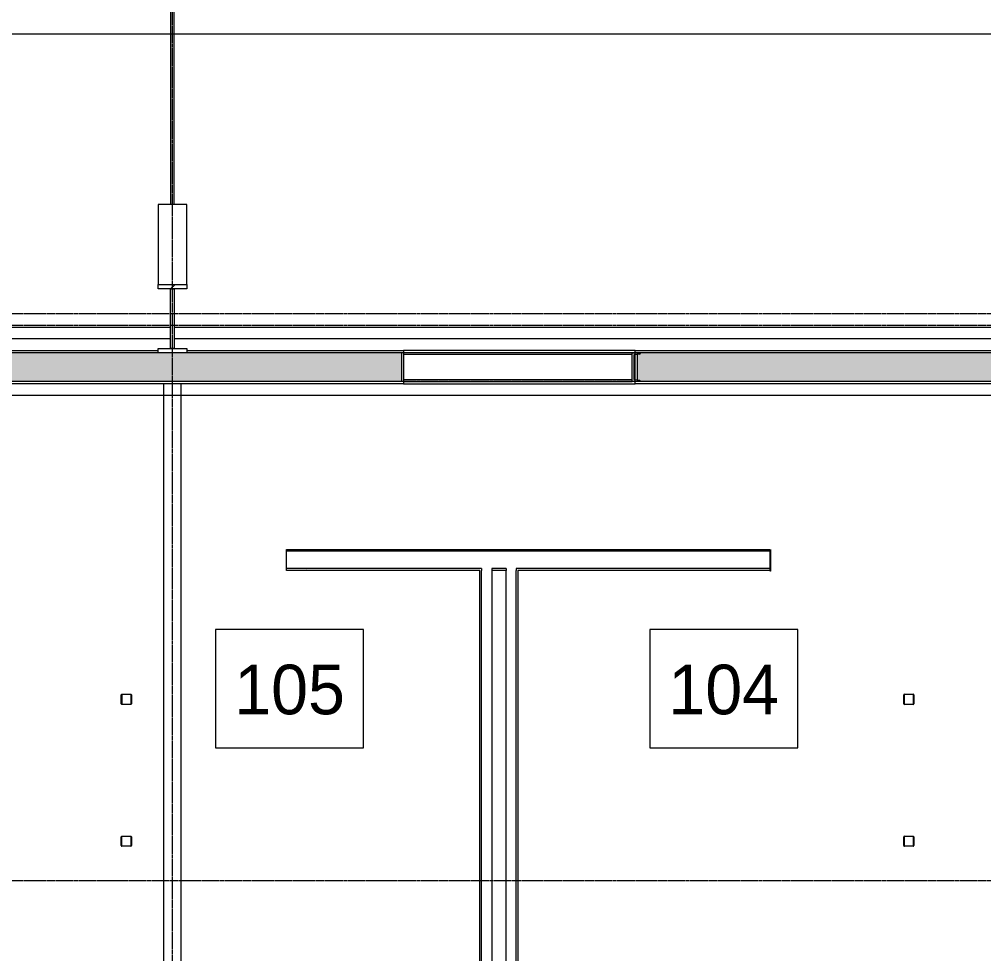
# Model space of a CAD drawing. Header units: inches. Extents: x 21035 to 27089, y -23277 to -20247.
# Drawn here: x 25348.7 to 25683.9, y -22568.4 to -22243.6 of the extents above; entities that cross this region are included whole.
import ezdxf

# ---------------------------------------------------------------- set-up
doc = ezdxf.new("R2010")
doc.units = ezdxf.units.IN
doc.header["$MEASUREMENT"] = 0
doc.linetypes.add('Grid Line 1_2_', pattern=[0.875, 0.5, -0.125, 0.125, -0.125])
for name, color, linetype, lineweight in [('A-AREA-IDEN', 2, 'Continuous', 9), ('A-WALL', 113, 'Continuous', 13), ('A-WALL-PATT', 111, 'Continuous', 25), ('G-ANNO-SYMB', 111, 'Continuous', 9), ('I-WALL', 2, 'Continuous', 13), ('S-BEAM', 12, 'Continuous', 13), ('S-COLS', 52, 'Continuous', 13), ('S-GRID', 1, 'Continuous', 9)]:
    doc.layers.add(name, color=color, linetype=linetype, lineweight=lineweight)
doc.styles.add('Century Gothic', font='GOTHIC.TTF', dxfattribs={"height": 17.245342})
pattern_1 = [(0, (0, 0), (61.44, 15.36), [2.534, -43.546, 2.534, -43.546, -245.76]), (0, (0, 0), (61.44, 15.36), [-92.16, 2.534, -89.626, 2.534, -43.546, -107.52]), (0, (0, 0), (61.44, 15.36), [-230.4, 2.534, -28.186, 2.534, -74.266]), (120, (23.04, 7.68), (-44.02215, 45.528601), [2.534, -43.546, 2.534, -43.546, -245.76]), (120, (23.04, 7.68), (-44.02215, 45.528601), [-92.16, 2.534, -89.626, 2.534, -43.546, -107.52]), (120, (23.04, 7.68), (-44.02215, 45.528601), [-230.4, 2.534, -28.186, 2.534, -74.266]), (240, (30.72, 38.4), (-17.41785, -60.888601), [2.534, -43.546, 2.534, -43.546, -245.76]), (240, (30.72, 38.4), (-17.41785, -60.888601), [-92.16, 2.534, -89.626, 2.534, -43.546, -107.52]), (240, (30.72, 38.4), (-17.41785, -60.888601), [-230.4, 2.534, -28.186, 2.534, -74.266])]
pattern_2 = [(225, (25401.89, -22360.053), (19.00703, -19.00703), []), (225, (25401.89, -22388.853), (19.00703, -19.00703), [])]

# ---------------------------------------------------------------- blocks, each defined once
blk = doc.blocks.new('HSS-Hollow Structural Section-Column - HSS3-1_2X3-1_2X1_8-V38-RCP - First Floor')
at = {"layer": 'S-COLS', "color": 7}
for p, q in [((-1.75, -1.518), (-1.75, 1.518)), ((-1.634, 1.518), (-1.634, -1.518)), ((-1.518, 1.75), (1.518, 1.75)), ((1.518, 1.634), (-1.518, 1.634)), ((1.634, -1.518), (1.634, 1.518)), ((1.75, 1.518), (1.75, -1.518)), ((-1.518, -1.634), (1.518, -1.634)), ((1.518, -1.75), (-1.518, -1.75))]:
    blk.add_line(p, q, dxfattribs=at)
for centre, radius, start, end in [((-1.518, 1.518), 0.232, 90, 180), ((-1.518, 1.518), 0.116, 90, 180), ((1.518, 1.518), 0.232, 360, 90), ((1.518, 1.518), 0.116, 360, 90), ((-1.518, -1.518), 0.232, 180, 270), ((-1.518, -1.518), 0.116, 180, 270), ((1.518, -1.518), 0.232, 270, 0), ((1.518, -1.518), 0.116, 270, 360)]:
    blk.add_arc(centre, radius, start, end, dxfattribs=at)
blk = doc.blocks.new('HSS-Hollow Structural Section-Column - HSS3-1_2X3-1_2X1_8-V39-RCP - First Floor')
at = {"layer": 'S-COLS', "lineweight": 9}
h = blk.add_hatch(dxfattribs=at)
h.set_pattern_fill('FP_36', color=8, style=0, pattern_type=2)
h.set_pattern_definition([(45, (-25657.89, 22479.99), (-19.00703, 19.00703), []), (45, (-25657.89, 22508.79), (-19.00703, 19.00703), [])])
h.paths.add_polyline_path([(-1.52, -1.75), (1.52, -1.75), (1.52, -1.63), (-1.52, -1.63)], flags=0)
h.paths.add_polyline_path([(-1.75, -1.52), (-1.63, -1.52), (-1.63, 1.52), (-1.75, 1.52)], flags=0)
h.paths.add_polyline_path([(1.63, -1.52), (1.75, -1.52), (1.75, 1.52), (1.63, 1.52)], flags=0)
h.paths.add_polyline_path([(-1.52, 1.63), (1.52, 1.63), (1.52, 1.75), (-1.52, 1.75)], flags=0)
at = {"layer": 'S-COLS', "color": 7}
for p, q in [((-1.75, -1.52), (-1.75, 1.52)), ((-1.63, 1.52), (-1.63, -1.52)), ((-1.52, 1.75), (1.52, 1.75)), ((1.52, 1.63), (-1.52, 1.63)), ((1.63, -1.52), (1.63, 1.52)), ((1.75, 1.52), (1.75, -1.52)), ((-1.52, -1.63), (1.52, -1.63)), ((1.52, -1.75), (-1.52, -1.75))]:
    blk.add_line(p, q, dxfattribs=at)
for centre, radius, start, end in [((-1.52, 1.52), 0.232, 90, 180), ((-1.52, 1.52), 0.116, 90, 180), ((1.52, 1.52), 0.232, 360, 90), ((1.52, 1.52), 0.116, 360, 90), ((-1.52, -1.52), 0.232, 180, 270), ((-1.52, -1.52), 0.116, 180, 270), ((1.52, -1.52), 0.232, 270, 0), ((1.52, -1.52), 0.116, 270, 360)]:
    blk.add_arc(centre, radius, start, end, dxfattribs=at)
blk = doc.blocks.new('HSS-Hollow Structural Section-Column - HSS3-1_2X3-1_2X1_8-V40-RCP - First Floor')
at = {"layer": 'S-COLS', "color": 7}
for p, q in [((-1.75, -1.518), (-1.75, 1.518)), ((-1.634, 1.518), (-1.634, -1.518)), ((-1.518, 1.75), (1.518, 1.75)), ((1.518, 1.634), (-1.518, 1.634)), ((1.634, -1.518), (1.634, 1.518)), ((1.75, 1.518), (1.75, -1.518)), ((-1.518, -1.634), (1.518, -1.634)), ((1.518, -1.75), (-1.518, -1.75))]:
    blk.add_line(p, q, dxfattribs=at)
for centre, radius, start, end in [((-1.518, 1.518), 0.232, 90, 180), ((-1.518, 1.518), 0.116, 90, 180), ((1.518, 1.518), 0.232, 360, 90), ((1.518, 1.518), 0.116, 360, 90), ((-1.518, -1.518), 0.232, 180, 270), ((-1.518, -1.518), 0.116, 180, 270), ((1.518, -1.518), 0.232, 270, 0), ((1.518, -1.518), 0.116, 270, 360)]:
    blk.add_arc(centre, radius, start, end, dxfattribs=at)
blk = doc.blocks.new('HSS-Hollow Structural Section-Column - HSS3-1_2X3-1_2X1_8-V41-RCP - First Floor')
at = {"layer": 'S-COLS', "lineweight": 9}
h = blk.add_hatch(dxfattribs=at)
h.set_pattern_fill('FP_37', color=8, style=0, pattern_type=2)
h.set_pattern_definition([(45, (-25385.89, 22479.99), (-19.00703, 19.00703), []), (45, (-25385.89, 22508.79), (-19.00703, 19.00703), [])])
h.paths.add_polyline_path([(-1.52, -1.75), (1.52, -1.75), (1.52, -1.63), (-1.52, -1.63)], flags=0)
h.paths.add_polyline_path([(1.75, -1.52), (1.75, 1.52), (1.63, 1.52), (1.63, -1.52)], flags=0)
h.paths.add_polyline_path([(-1.75, -1.52), (-1.63, -1.52), (-1.63, 1.52), (-1.75, 1.52)], flags=0)
h.paths.add_polyline_path([(1.52, 1.63), (1.52, 1.75), (-1.52, 1.75), (-1.52, 1.63)], flags=0)
at = {"layer": 'S-COLS', "color": 7}
for p, q in [((-1.75, -1.52), (-1.75, 1.52)), ((-1.63, 1.52), (-1.63, -1.52)), ((-1.52, 1.75), (1.52, 1.75)), ((1.52, 1.63), (-1.52, 1.63)), ((1.63, -1.52), (1.63, 1.52)), ((1.75, 1.52), (1.75, -1.52)), ((-1.52, -1.63), (1.52, -1.63)), ((1.52, -1.75), (-1.52, -1.75))]:
    blk.add_line(p, q, dxfattribs=at)
for centre, radius, start, end in [((-1.52, 1.52), 0.232, 90, 180), ((-1.52, 1.52), 0.116, 90, 180), ((1.52, 1.52), 0.232, 360, 90), ((1.52, 1.52), 0.116, 360, 90), ((-1.52, -1.52), 0.232, 180, 270), ((-1.52, -1.52), 0.116, 180, 270), ((1.52, -1.52), 0.232, 270, 0), ((1.52, -1.52), 0.116, 270, 360)]:
    blk.add_arc(centre, radius, start, end, dxfattribs=at)
blk = doc.blocks.new('Locker Rooms and Restrooms_rvt-1-RCP - First Floor')
at = {"layer": 'A-WALL-PATT', "lineweight": 9}
h = blk.add_hatch(dxfattribs=at)
h.set_pattern_fill('FP_10', color=8, style=0, pattern_type=2)
h.set_pattern_definition(pattern_1)
h.paths.add_polyline_path([(25441.52, -22428.55), (25609.52, -22428.55), (25609.52, -22427.93), (25441.52, -22427.93)], flags=0)
h = blk.add_hatch(dxfattribs=at)
h.set_pattern_fill('FP_10', color=8, style=0, pattern_type=2)
h.set_pattern_definition(pattern_1)
h.paths.add_polyline_path([(25522.02, -22435.18), (25609.52, -22435.18), (25609.52, -22434.55), (25521.39, -22434.55), (25521.39, -22435.18), (25521.66, -22435.18)], flags=0)
h.paths.add_polyline_path([(25441.52, -22435.18), (25509.39, -22435.18), (25509.39, -22434.55), (25441.52, -22434.55)], flags=0)
h.paths.add_polyline_path([(25512.89, -22435.18), (25517.89, -22435.18), (25517.89, -22434.55), (25512.89, -22434.55)], flags=0)
at = {"layer": 'A-WALL', "color": 7}
for p, q in [((25441.52, -22428.55), (25441.52, -22427.93)), ((25609.52, -22427.93), (25609.52, -22428.55)), ((25609.52, -22428.55), (25441.52, -22428.55)), ((25441.52, -22434.55), (25441.52, -22428.55)), ((25609.52, -22428.55), (25609.52, -22434.55)), ((25441.52, -22435.18), (25441.52, -22434.55)), ((25509.39, -22434.55), (25441.52, -22434.55)), ((25509.39, -22434.55), (25509.39, -22435.18)), ((25512.89, -22434.55), (25512.89, -22435.18)), ((25517.89, -22434.55), (25512.89, -22434.55)), ((25517.89, -22434.55), (25517.89, -22435.18)), ((25521.39, -22434.55), (25521.39, -22435.18)), ((25609.52, -22434.55), (25521.39, -22434.55)), ((25609.52, -22434.55), (25609.52, -22435.18)), ((25509.39, -22693.68), (25509.39, -22435.18)), ((25521.39, -22693.68), (25521.39, -22435.18))]:
    blk.add_line(p, q, dxfattribs=at)
at = {"layer": 'I-WALL', "color": 7}
for p, q in [((25441.52, -22427.93), (25609.52, -22427.93)), ((25609.77, -22427.93), (25609.77, -22435.43)), ((25508.77, -22435.18), (25441.52, -22435.18)), ((25508.77, -22693.68), (25508.77, -22435.18)), ((25512.89, -22435.18), (25512.89, -22693.68)), ((25517.89, -22435.18), (25512.89, -22435.18)), ((25517.89, -22693.68), (25517.89, -22435.18)), ((25522.02, -22435.18), (25522.02, -22693.68)), ((25609.52, -22435.18), (25522.02, -22435.18)), ((25609.77, -22435.43), (25609.52, -22435.43))]:
    blk.add_line(p, q, dxfattribs=at)
at = {"color": 250, "lineweight": 9}
for name, p in [('HSS-Hollow Structural Section-Column - HSS3-1_2X3-1_2X1_8-V41-RCP - First Floor', (25385.89, -22479.99)), ('HSS-Hollow Structural Section-Column - HSS3-1_2X3-1_2X1_8-V39-RCP - First Floor', (25657.89, -22479.99)), ('HSS-Hollow Structural Section-Column - HSS3-1_2X3-1_2X1_8-V40-RCP - First Floor', (25385.89, -22529.31)), ('HSS-Hollow Structural Section-Column - HSS3-1_2X3-1_2X1_8-V38-RCP - First Floor', (25657.89, -22529.31))]:
    blk.add_blockref(name, p, dxfattribs=at)
blk = doc.blocks.new('W-Wide Flange - 1_-3_ deep-1401279-RCP - First Floor')
at = {"layer": 'S-BEAM', "color": 8, "lineweight": 9}
for p, q in [((23082.89, -22777.93), (23082.89, -22370.3)), ((23088.89, -22777.93), (23088.89, -22370.3)), ((23082.89, -22777.99), (23082.89, -22777.93)), ((23082.89, -22777.93), (23088.89, -22777.93)), ((23084.63, -22777.99), (23082.89, -22777.99)), ((23082.89, -22778.5), (23082.89, -22777.99)), ((23082.89, -22778.55), (23082.89, -22778.5)), ((23082.89, -22778.5), (23084.63, -22778.5)), ((23085.52, -22778.46), (23085.52, -22778.02)), ((23086.27, -22778.02), (23086.27, -22778.46)), ((23088.89, -22777.99), (23087.16, -22777.99)), ((23087.16, -22778.5), (23088.89, -22778.5)), ((23088.89, -22777.93), (23088.89, -22777.99)), ((23088.89, -22778.5), (23088.89, -22777.99)), ((23088.89, -22778.5), (23088.89, -22778.55))]:
    blk.add_line(p, q, dxfattribs=at)
for centre, start_param, end_param in [((23084.63, -22778.02), 0, 1.570796), ((23084.63, -22778.46), 4.712389, 6.283185), ((23087.16, -22778.02), 1.570796, 3.141593), ((23087.16, -22778.46), 3.141593, 4.712389)]:
    blk.add_ellipse(centre, major_axis=(0.89, 0), ratio=0.041631, start_param=start_param, end_param=end_param, dxfattribs=at)
blk = doc.blocks.new('Girt_C - 10_D-1260059-RCP - First Floor')
at = {"layer": 'S-BEAM', "color": 8, "lineweight": 9}
for p, q in [((25561.77, -22359.55), (25482.27, -22359.55)), ((25561.77, -22360.13), (25482.27, -22360.13)), ((25561.77, -22360.2), (25482.27, -22360.2)), ((25561.77, -22368.91), (25482.27, -22368.91)), ((25561.77, -22368.98), (25482.27, -22368.98)), ((25482.27, -22369.55), (25561.77, -22369.55))]:
    blk.add_line(p, q, dxfattribs=at)
blk = doc.blocks.new('W-Wide Flange - W12X22-1533120-RCP - First Floor')
at = {"layer": 'S-BEAM', "color": 8, "lineweight": 9}
for p, q in [((25113.02, -22350.59), (25401.27, -22350.59)), ((25402.52, -22350.59), (25690.77, -22350.59)), ((25113.02, -22354.61), (25401.27, -22354.61)), ((25113.02, -22354.63), (25401.27, -22354.63)), ((25402.52, -22354.61), (25690.77, -22354.61)), ((25402.52, -22354.63), (25690.77, -22354.63))]:
    blk.add_line(p, q, dxfattribs=at)
blk = doc.blocks.new('columns and girder2 - one-V25-RCP - First Floor')
at = {"layer": 'S-BEAM', "lineweight": 9}
h = blk.add_hatch(dxfattribs=at)
h.set_pattern_fill('FP_24', color=8, style=0, pattern_type=2)
h.set_pattern_definition(pattern_2)
h.paths.add_polyline_path([(-5, -0.5), (-5, -2), (5, -2), (5, -0.5), (3.06, -0.5)], flags=0)
h.paths.add_polyline_path([(-5, -22.75), (-5, -24.27), (5, -24.27), (5, -22.75)], flags=0)
h.paths.add_polyline_path([(5, -1199.84), (-5, -1199.84), (-5, -1201.35), (5, -1201.35)], flags=0)
h.paths.add_polyline_path([(5, -1224.25), (-5, -1224.25), (-5, -1225.75), (5, -1225.75)], flags=0)
h = blk.add_hatch(dxfattribs=at)
h.set_pattern_fill('FP_24', color=8, style=0, pattern_type=2)
h.set_pattern_definition(pattern_2)
h.paths.add_polyline_path([(0.62, -2), (-0.63, -2), (-0.63, -22.75), (0.62, -22.75), (0.62, -3.98)], flags=0)
h.paths.add_polyline_path([(0.62, -1201.35), (-0.63, -1201.35), (-0.63, -1224.25), (0.62, -1224.25)], flags=0)
at = {"layer": 'S-BEAM', "color": 7}
for p, q in [((-5, -2), (-5, -0.5)), ((-5, -0.5), (5, -0.5)), ((5, -2), (-5, -2)), ((-0.63, -22.75), (-0.63, -2)), ((-0.63, -2), (0.62, -2)), ((0.62, -2), (0.62, -22.75)), ((5, -0.5), (5, -2)), ((-5, -24.27), (-5, -22.75)), ((-5, -22.75), (5, -22.75)), ((0.62, -22.75), (-0.63, -22.75)), ((5, -22.75), (5, -24.27)), ((5, -24.27), (-5, -24.27))]:
    blk.add_line(p, q, dxfattribs=at)
at = {"layer": 'S-BEAM', "color": 8, "lineweight": 9}
for p, q in [((-5, -24.27), (-5, -52.01)), ((5, -52.01), (5, -24.27)), ((-5, -52.01), (5, -52.01)), ((-0.63, -52.01), (-0.63, -217.2)), ((0.62, -217.2), (0.62, -52.01))]:
    blk.add_line(p, q, dxfattribs=at)

msp = doc.modelspace()

# ---------------------------------------------------------------- hatches: boundary and pattern name
at = {"layer": 'A-WALL-PATT', "lineweight": 9}
h = msp.add_hatch(dxfattribs=at)
h.set_pattern_fill('FP_11', color=8, style=0, pattern_type=2)
h.set_pattern_definition([(161.57, (0.96, 0.96), (-7.6802237, -0.0009796), [0, -54.643, 6.067, 0]), (18.43, (-0.96, 0.96), (-7.6802237, 0.0009796), [0, -54.643, 6.067, 0]), (108.43, (0.96, 0.96), (3.8382953, -19.20136532), [18.211, -42.499]), (71.57, (-0.96, 0.96), (3.8382953, 19.20136532), [18.211, -42.499])])
h.paths.add_polyline_path([(25738.76523, -22369.55281), (25738.76523, -22359.55281), (25563.51523, -22359.55281), (25563.51523, -22369.55281), (25732.21588, -22369.55281)], flags=0)
h.paths.add_polyline_path([(25481.51523, -22369.55281), (25481.51523, -22359.55281), (25161.51523, -22359.55281), (25161.51523, -22369.55281), (25469.02025, -22369.55281)], flags=0)
h.paths.add_polyline_path([(25118.01523, -22369.55281), (25118.01523, -22359.55281), (24920.26523, -22359.55281), (24920.26523, -22369.55281), (25100.54638, -22369.55281)], flags=0)
h.paths.add_polyline_path([(24842.14023, -22369.55281), (24842.14023, -22359.55281), (24630.76523, -22359.55281), (24630.76523, -22369.55281), (24837.35075, -22369.55281)], flags=0)
h.paths.add_polyline_path([(22798.64023, -22369.55281), (22798.64023, -22359.55281), (22781.38923, -22359.55281), (22781.38923, -22369.55281), (22784.42488, -22369.55281)], flags=0)

# ---------------------------------------------------------------- linework, layer by layer
at = {"layer": 'A-AREA-IDEN', "flags": 128}
for points in [[(25416.91609, -22455.76375), (25416.91609, -22496.90661), (25468.33609, -22496.90661), (25468.33609, -22455.76375)], [(25567.8468, -22455.76375), (25567.8468, -22496.90661), (25619.2668, -22496.90661), (25619.2668, -22455.76375)]]:
    msp.add_lwpolyline(points, close=True, dxfattribs=at)
at = {"layer": 'A-WALL', "color": 7}
for p, q in [((25396.89023, -22359.55281), (25161.51523, -22359.55281)), ((25481.51523, -22359.55281), (25406.89023, -22359.55281)), ((25481.51523, -22359.55281), (25481.51523, -22369.55281)), ((25686.39023, -22359.55281), (25563.51523, -22359.55281)), ((25563.51523, -22369.55281), (25563.51523, -22359.55281)), ((25481.51523, -22369.55281), (25161.51523, -22369.55281)), ((25738.76523, -22369.55281), (25563.51523, -22369.55281))]:
    msp.add_line(p, q, dxfattribs=at)
at = {"layer": 'G-ANNO-SYMB'}
for p, q in [((26412.83534, -22248.83309), (21855.84063, -22248.83309)), ((26413.15948, -22374.35697), (21954.65163, -22374.35697))]:
    msp.add_line(p, q, dxfattribs=at)
at = {"layer": 'I-WALL', "color": 7}
for p, q in [((25160.76523, -22358.80281), (25396.89023, -22358.80281)), ((25406.89023, -22358.80281), (25482.26523, -22358.80281)), ((25482.26523, -22358.80281), (25482.26523, -22370.30281)), ((25562.76523, -22358.80281), (25686.39023, -22358.80281)), ((25562.76523, -22370.30281), (25562.76523, -22358.80281)), ((25482.26523, -22370.30281), (25307.82773, -22370.30281)), ((25739.51523, -22370.30281), (25562.76523, -22370.30281))]:
    msp.add_line(p, q, dxfattribs=at)
at = {"layer": 'I-WALL', "color": 8, "lineweight": 9}
for p, q in [((25562.76523, -22358.80281), (25482.26523, -22358.80281)), ((25482.26523, -22370.30281), (25562.76523, -22370.30281))]:
    msp.add_line(p, q, dxfattribs=at)
at = {"layer": 'S-COLS', "color": 7}
for p, q in [((25561.76523, -22369.55281), (25561.76523, -22359.55281)), ((25561.76523, -22359.55281), (25564.65523, -22359.55281)), ((25564.21923, -22359.98881), (25562.29123, -22360.29418)), ((25562.29123, -22360.29418), (25562.29123, -22368.81145)), ((25564.65523, -22369.55281), (25561.76523, -22369.55281)), ((25562.29123, -22368.81145), (25564.21923, -22369.11681))]:
    msp.add_line(p, q, dxfattribs=at)
for centre, start, end in [((25564.21923, -22359.55281), 270, 0), ((25564.21923, -22369.55281), 0, 90)]:
    msp.add_arc(centre, 0.436, start, end, dxfattribs=at)
at = {"layer": 'S-GRID', "linetype": 'Grid Line 1_2_'}
for p, q in [((25401.89023, -23227.3711), (25401.89023, -20361.60083)), ((25401.89023, -23227.3711), (25401.89023, -20361.60083)), ((26557.32365, -22346.05281), (21678.63847, -22346.05281)), ((26557.32365, -22350.05281), (21678.63847, -22350.05281)), ((26557.32365, -22359.55281), (21678.63847, -22359.55281)), ((26557.32365, -22359.55281), (21678.63847, -22359.55281)), ((26557.32365, -22369.55281), (21678.63847, -22369.55281)), ((26557.32365, -22543.05281), (21678.63847, -22543.05281)), ((26557.32365, -22543.05281), (21678.63847, -22543.05281))]:
    msp.add_line(p, q, dxfattribs=at)

# ---------------------------------------------------------------- block references
at = {"lineweight": 5}
msp.add_blockref('Locker Rooms and Restrooms_rvt-1-RCP - First Floor', (0, 0), dxfattribs=at)
at = {"layer": 'S-BEAM', "color": 8, "lineweight": 9, "rotation": 180}
msp.add_blockref('columns and girder2 - one-V25-RCP - First Floor', (25401.89023, -22360.05281), dxfattribs=at)
at = {"layer": 'S-BEAM', "color": 8, "lineweight": 9}
for name, p in [('W-Wide Flange - W12X22-1533120-RCP - First Floor', (0, 0)), ('Girt_C - 10_D-1260059-RCP - First Floor', (0, 0)), ('W-Wide Flange - 1_-3_ deep-1401279-RCP - First Floor', (2316, 0))]:
    msp.add_blockref(name, p, dxfattribs=at)

# ---------------------------------------------------------------- texts
at = {"layer": 'A-AREA-IDEN', "char_height": 17.245342, "width": 47.304, "attachment_point": 2, "line_spacing_factor": 0.984117, "style": 'Century Gothic'}
for s, insert in [('105', (25442.62609, -22467.94698)), ('104', (25593.5568, -22467.94698))]:
    msp.add_mtext(s, dxfattribs=dict(at, insert=insert))

doc.saveas('drawing.dxf')
